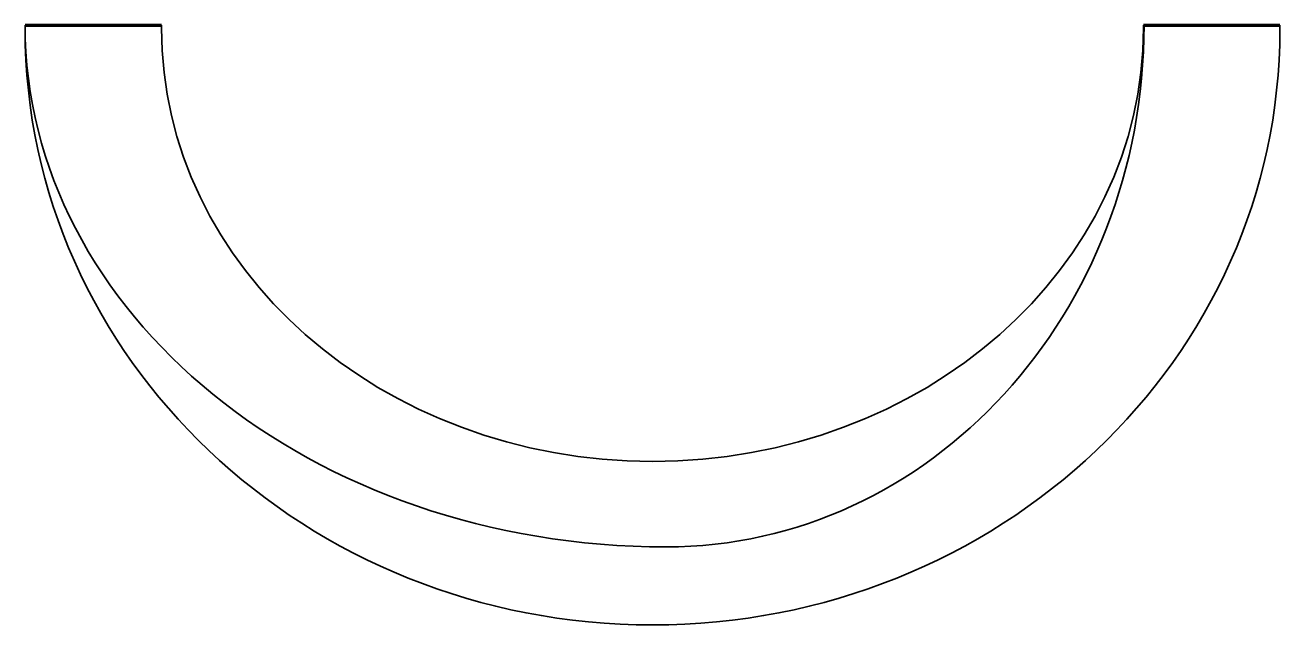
# Model space of a CAD drawing. Header units: inches. Extents: x 4.2 to 15.7, y -11.5 to -6.
import ezdxf

# ---------------------------------------------------------------- set-up
doc = ezdxf.new("R2010")
doc.units = ezdxf.units.IN
doc.header["$MEASUREMENT"] = 0
doc.layers.add('Layer 1', color=7, linetype='Continuous')

msp = doc.modelspace()

# ---------------------------------------------------------------- linework, layer by layer
at = {"layer": 'Layer 1', "color": 7, "lineweight": 70, "true_color": 0xffffff}
for points in [[(4.25, -5.993), (5.5, -5.993)], [(14.5, -5.993), (15.75, -5.993)]]:
    msp.add_lwpolyline(points, dxfattribs=at)
at = {"layer": 'Layer 1', "color": 7, "lineweight": 35, "true_color": 0xffffff}
for points in [[(15.75, -5.993), (15.75, -6.006), (15.75, -6.019), (15.75, -6.032), (15.75, -9.048), (13.176, -11.493), (10, -11.493), (6.824, -11.493), (4.25, -9.048), (4.25, -6.032), (4.25, -6.019), (4.25, -6.006), (4.25, -5.993)], [(14.5, -5.993), (14.5, -6.003), (14.5, -6.012), (14.5, -6.022), (14.5, -8.215), (12.485, -9.993), (10, -9.993), (7.515, -9.993), (5.5, -8.215), (5.5, -6.022), (5.5, -6.012), (5.5, -6.002), (5.5, -5.993)]]:
    msp.add_open_spline(points, degree=3, knots=[0, 0, 0, 0, 1, 1, 1, 2, 2, 2, 3, 3, 3, 4, 4, 4, 4], dxfattribs=at)
for points in [[(4.25, -5.993), (4.25, -8.637), (6.878, -10.777), (10.125, -10.777)], [(10.125, -10.777), (12.546, -10.777), (14.505, -8.637), (14.505, -5.993)]]:
    msp.add_open_spline(points, degree=3, dxfattribs=at)

doc.saveas('drawing.dxf')
